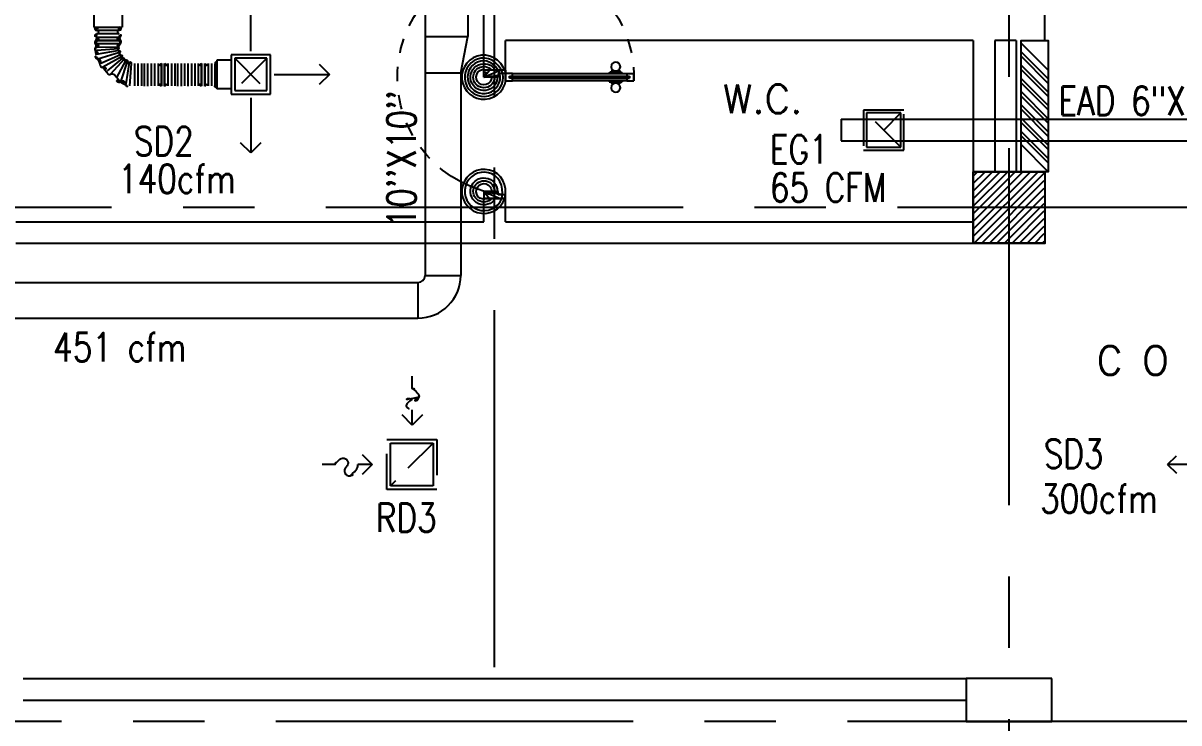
# Model space of a CAD drawing. Extents: x 417866029 to 417866302, y 43498045 to 43498122.
# Drawn here: x 417866070.54 to 417866078.63, y 43498078.98 to 43498083.88 of the extents above; entities that cross this region are included whole.
import ezdxf
from ezdxf.enums import TextEntityAlignment as Align

# ---------------------------------------------------------------- set-up
doc = ezdxf.new("R2010")
doc.units = 0
doc.header["$MEASUREMENT"] = 0
doc.linetypes.add('CENTERX2', pattern=[4, 2.5, -0.5, 0.5, -0.5])
doc.linetypes.add('HIDDEN', pattern=[0.375, 0.25, -0.125])
doc.layers.get('0').update_dxf_attribs({"linetype": 'CONTINUOUS'})
for name, color, linetype in [('AXES', 11, 'CENTERX2'), ('COL', 7, 'CONTINUOUS'), ('DOOR', 9, 'CONTINUOUS'), ('DUCT', 6, 'CONTINUOUS'), ('EXDUCT', 10, 'CONTINUOUS'), ('FHC', 9, 'CONTINUOUS'), ('HAT', 11, 'CONTINUOUS'), ('M-AC-FLEX', 7, 'CONTINUOUS'), ('M-EGU.', 2, 'CONTINUOUS'), ('M-TEXT', 2, 'CONTINUOUS'), ('RM-NAME', 9, 'CONTINUOUS'), ('WALL', 9, 'CONTINUOUS')]:
    doc.layers.add(name, color=color, linetype=linetype)
doc.styles.add('ROMANS', font='ROMANS.shx', dxfattribs={"width": 0.6})

# ---------------------------------------------------------------- blocks, each defined once
blk = doc.blocks.new('DOOR90')
at = {"layer": 'DOOR', "color": 7, "linetype": 'ByBlock'}
for p, q in [((-150, 0), (0, 0)), ((-150, 0), (-150, -25)), ((0, -50), (-113.7, 0)), ((0, -50), (-40.1, 0)), ((0, -50), (0, 0)), ((-1000, -25), (-1050, -25)), ((-1050, -75), (-1050, -25)), ((-1050, -25), (-1050, -75)), ((-1000, -75), (-1050, -75)), ((-1000, -42), (-1020, -42)), ((-1020, -42), (-1020, -58)), ((-1000, -58), (-1020, -58)), ((-1000, -25), (-1000, -42)), ((-1000, -58), (-1000, -75)), ((-877.6, -17.8), (-967.6, -17.8)), ((-967.6, -25), (-967.6, -17.8)), ((-967.6, -75), (-967.6, -82.2)), ((-955, -8.8), (-890.2, -8.8)), ((-955, -17.8), (-955, -8.8)), ((-955, -17.8), (-890.2, -17.8)), ((-890.2, -17.8), (-890.2, -8.8)), ((-877.6, -25), (-877.6, -17.8)), ((-877.6, -75), (-877.6, -82.2)), ((-200, -25), (-150, -25)), ((-200, -42), (-200, -25)), ((-180, -42), (-200, -42)), ((-200, -58), (-180, -58)), ((-200, -75), (-200, -58)), ((-150, -75), (-200, -75)), ((-180, -58), (-180, -42)), ((-150, -25), (-100, -25)), ((-150, -75), (-150, -25)), ((-100, -25), (-100, -50)), ((0, -50), (-100, -36.6)), ((-100, -50), (0, -50)), ((-877.6, -82.2), (-967.6, -82.2)), ((-955, -82.2), (-890.2, -82.2)), ((-955, -82.2), (-955, -91.2)), ((-955, -91.2), (-890.2, -91.2)), ((-890.2, -82.2), (-890.2, -91.2)), ((-150, -875), (-100, -875)), ((-150, -900), (-150, -875)), ((0, -850), (-113.7, -900)), ((-100, -875), (-100, -850)), ((0, -850), (-100, -863.4)), ((-100, -850), (0, -850)), ((0, -850), (-40.1, -900)), ((0, -850), (0, -900)), ((-150, -900), (0, -900)), ((0, -900), (-150, -900))]:
    blk.add_line(p, q, dxfattribs=at)
at = {"layer": 'DOOR', "linetype": 'ByBlock'}
for p, q in [((-200, -25), (-1000, -25)), ((-200, -42), (-1000, -42)), ((-200, -58), (-1000, -58)), ((-1000, -75), (-200, -75))]:
    blk.add_line(p, q, dxfattribs=at)
at = {"layer": 'DOOR', "color": 7, "linetype": 'ByBlock'}
for centre in [(-922.6, 23.5), (-922.6, -123.5)]:
    blk.add_circle(centre, 32.4, dxfattribs=at)
for centre, radius, start, end in [((0, -50), 154.4, 161.10529, 166.28577), ((0, -50), 94.4, 148.01819, 180), ((0, -50), 134.4, 158.15985, 169.28002), ((0, -50), 114.4, 154.08384, 167.37743), ((0, -50), 74.4, 137.77643, 180), ((0, -50), 54.4, 113.20738, 180), ((0, -50), 34.4, 90, 180), ((0, -50), 14.4, 90, 180), ((0, -850), 154.4, 193.71423, 198.89471), ((0, -850), 134.4, 190.71998, 201.84015), ((0, -850), 94.4, 180, 211.98181), ((0, -850), 74.4, 180, 222.22357), ((0, -850), 54.4, 180, 246.79262), ((0, -850), 34.4, 180, 270), ((0, -850), 14.4, 180, 270)]:
    blk.add_arc(centre, radius, start, end, dxfattribs=at)
at = {"layer": 'DOOR', "linetype": 'HIDDEN', "ltscale": 0.5}
blk.add_arc((-222.2, -50), 828.2, 178.27012, 275.00304, dxfattribs=at)
blk = doc.blocks.new('RM1')
at = {"layer": 'RM-NAME', "style": 'ROMANS'}
for tag, p in [('ROOMNAME1', (0, 323.8)), ('ROOMNAME2', (0, 0))]:
    blk.add_attdef(tag, text='', height=200, dxfattribs=at).set_placement(p, align=Align.MIDDLE)
blk = doc.blocks.new('*X67')
at = {"color": 0}
for p, q in [((235128.6, 149533.3), (235585, 149989.7)), ((235128.6, 149586.3), (235532, 149989.7)), ((235128.6, 149639.3), (235478.9, 149989.7)), ((235128.6, 149692.4), (235425.9, 149989.7)), ((235128.6, 149745.4), (235372.9, 149989.7)), ((235128.6, 149798.4), (235319.8, 149989.7)), ((235128.6, 149851.5), (235266.8, 149989.7)), ((235128.6, 149904.5), (235213.8, 149989.7)), ((235128.6, 149957.5), (235160.7, 149989.7)), ((235138, 149489.7), (235628.6, 149980.2)), ((235191.1, 149489.7), (235628.6, 149927.2)), ((235244.1, 149489.7), (235628.6, 149874.2)), ((235297.1, 149489.7), (235628.6, 149821.1)), ((235350.2, 149489.7), (235628.6, 149768.1)), ((235403.2, 149489.7), (235628.6, 149715.1)), ((235456.2, 149489.7), (235628.6, 149662)), ((235509.3, 149489.7), (235628.6, 149609)), ((235562.3, 149489.7), (235628.6, 149556)), ((235615.3, 149489.7), (235628.6, 149502.9))]:
    blk.add_line(p, q, dxfattribs=at)
blk = doc.blocks.new('COL50')
at = {"layer": 'COL'}
blk.add_lwpolyline([(-250, 250), (-250, -250), (250, -250), (250, 250)], close=True, dxfattribs=at)
blk = doc.blocks.new('C5')
at = {"layer": 'HAT', "linetype": 'ByBlock'}
h = blk.add_hatch(dxfattribs=at)
h.set_pattern_fill('ANSI31', color=256, scale=300, style=0)
h.set_pattern_definition([(45, (-223356.182, -51411.005), (-26.516504, 26.516504), [])])
h.paths.add_polyline_path([(300, 300), (0, 300), (0, 0), (300, 0)])
h.paths.add_polyline_path([(600, 300), (300, 300), (300, 0), (600, 0)])
at = {"layer": 'COL'}
blk.add_lwpolyline([(600, 300), (0, 300), (0, 0), (600, 0)], close=True, dxfattribs=at)

msp = doc.modelspace()

# ---------------------------------------------------------------- hatches: boundary and pattern name
at = {"layer": 'FHC', "linetype": 'ByBlock', "ltscale": 0.3}
h = msp.add_hatch(dxfattribs=at)
h.set_pattern_fill('ANSI32', color=11, scale=0.175, angle=90, style=0)
h.set_pattern_definition([(135, (417866108.76957, 43497850.64453), (-0.046403883, -0.046403883), []), (135, (417866108.76957, 43497850.675464), (-0.046403883, -0.046403883), [])])
h.paths.add_polyline_path([(417866077.7186, 43498083.7607), (417866077.5286, 43498083.7607), (417866077.5286, 43498082.8407), (417866077.7186, 43498082.8407)])
h.paths.add_polyline_path([(417866078.1397, 43498082.6281), (417866077.7189, 43498082.6281), (417866077.7189, 43498082.8906), (417866078.1397, 43498082.8906)], flags=9)

# ---------------------------------------------------------------- linework, layer by layer
at = {"layer": 'AXES'}
for p, q in [((417866077.4435, 43498044.5064), (417866077.4435, 43498121.7771)), ((417866073.8435, 43498051.3707), (417866073.8435, 43498110.1907)), ((417866103.1626, 43498082.5907), (417866053.1535, 43498082.5907)), ((417866102.8126, 43498078.9907), (417866042.6035, 43498078.9907))]:
    msp.add_line(p, q, dxfattribs=at)
at = {"layer": 'DUCT', "linetype": 'ByBlock'}
for p, q in [((417866073.3566, 43498086.3691), (417866073.3566, 43498082.1153)), ((417866073.6566, 43498086.3691), (417866073.6566, 43498083.7878)), ((417866073.3566, 43498083.7878), (417866073.6566, 43498083.7878)), ((417866073.6066, 43498083.5337), (417866073.6566, 43498083.7878)), ((417866073.3566, 43498083.5337), (417866073.6066, 43498083.5337)), ((417866073.6066, 43498083.5337), (417866073.6066, 43498082.1153)), ((417866063.9667, 43498082.0653), (417866073.3066, 43498082.0653)), ((417866063.9667, 43498081.8153), (417866073.3066, 43498081.8153))]:
    msp.add_line(p, q, dxfattribs=at)
at = {"layer": 'DUCT', "linetype": 'Continuous'}
for p, q in [((417866071.0374, 43498084.7302), (417866071.0374, 43498083.8534)), ((417866071.2374, 43498084.7302), (417866071.2374, 43498083.8534)), ((417866071.0374, 43498083.8534), (417866071.2374, 43498083.8534)), ((417866073.3566, 43498082.1153), (417866073.6066, 43498082.1153)), ((417866073.3066, 43498082.0653), (417866073.3066, 43498081.8153))]:
    msp.add_line(p, q, dxfattribs=at)
at = {"layer": 'DUCT', "linetype": 'ByBlock'}
for radius in [0.05, 0.3]:
    msp.add_arc((417866073.3066, 43498082.1153), radius, 270, 0, dxfattribs=at)
at = {"layer": 'EXDUCT', "linetype": 'ByBlock'}
for p, q in [((417866076.2691, 43498083.2082), (417866080.3178, 43498083.2082)), ((417866076.2691, 43498083.0582), (417866080.42, 43498083.0582))]:
    msp.add_line(p, q, dxfattribs=at)
at = {"layer": 'EXDUCT', "linetype": 'ByBlock', "ltscale": 0.3}
msp.add_line((417866076.2691, 43498083.2082), (417866076.2691, 43498083.0582), dxfattribs=at)
at = {"layer": 'FHC', "linetype": 'ByBlock', "ltscale": 0.3}
msp.add_lwpolyline([(417866077.5286, 43498082.8407), (417866077.5286, 43498083.7607), (417866077.7186, 43498083.7607), (417866077.7186, 43498082.8407)], close=True, dxfattribs=at)
at = {"layer": 'M-AC-FLEX', "color": 11}
for p, q in [((417866071.2159, 43498083.8299), (417866071.0589, 43498083.8299)), ((417866071.0587, 43498083.7834), (417866071.2157, 43498083.7834)), ((417866071.2157, 43498083.76), (417866071.0587, 43498083.76)), ((417866071.0587, 43498083.76), (417866071.2157, 43498083.76)), ((417866071.2157, 43498083.7365), (417866071.0587, 43498083.7365)), ((417866071.2159, 43498083.8065), (417866071.0589, 43498083.8065)), ((417866071.2161, 43498083.6897), (417866071.0548, 43498083.6626)), ((417866071.0587, 43498083.713), (417866071.209, 43498083.7151)), ((417866071.2111, 43498083.702), (417866071.0587, 43498083.6896)), ((417866071.2191, 43498083.675), (417866071.0661, 43498083.6292)), ((417866071.2245, 43498083.6605), (417866071.0866, 43498083.5997)), ((417866071.2316, 43498083.6452), (417866071.102, 43498083.5731)), ((417866071.24, 43498083.6354), (417866071.132, 43498083.5474)), ((417866071.2512, 43498083.6297), (417866071.1562, 43498083.5238)), ((417866071.2629, 43498083.6215), (417866071.1936, 43498083.4952)), ((417866071.2722, 43498083.6135), (417866071.2239, 43498083.4709)), ((417866071.2851, 43498083.6064), (417866071.263, 43498083.4564)), ((417866071.3006, 43498083.5986), (417866071.2886, 43498083.4424)), ((417866071.3241, 43498083.5986), (417866071.3241, 43498083.4416)), ((417866071.3475, 43498083.5986), (417866071.3475, 43498083.4416)), ((417866071.371, 43498083.5986), (417866071.371, 43498083.4416)), ((417866071.3941, 43498083.4414), (417866071.3941, 43498083.5984)), ((417866071.4175, 43498083.4414), (417866071.4175, 43498083.5984)), ((417866071.4405, 43498083.5986), (417866071.4405, 43498083.4416)), ((417866071.464, 43498083.5986), (417866071.464, 43498083.4416)), ((417866071.464, 43498083.5986), (417866071.464, 43498083.4416)), ((417866071.4875, 43498083.5986), (417866071.4875, 43498083.4416)), ((417866071.4875, 43498083.5986), (417866071.4875, 43498083.4416)), ((417866071.5109, 43498083.5986), (417866071.5109, 43498083.4416)), ((417866071.5109, 43498083.4414), (417866071.5109, 43498083.5984)), ((417866071.534, 43498083.5986), (417866071.534, 43498083.4416)), ((417866071.534, 43498083.4414), (417866071.534, 43498083.5984)), ((417866071.5574, 43498083.5986), (417866071.5574, 43498083.4416)), ((417866071.5574, 43498083.5986), (417866071.5574, 43498083.4416)), ((417866071.5809, 43498083.5986), (417866071.5809, 43498083.4416)), ((417866071.5809, 43498083.5986), (417866071.5809, 43498083.4416)), ((417866071.6044, 43498083.5986), (417866071.6044, 43498083.4416)), ((417866071.6274, 43498083.4414), (417866071.6274, 43498083.5984)), ((417866071.6508, 43498083.4414), (417866071.6508, 43498083.5984)), ((417866071.6739, 43498083.5986), (417866071.6739, 43498083.4416)), ((417866071.6977, 43498083.4414), (417866071.6977, 43498083.5984)), ((417866071.7208, 43498083.5986), (417866071.7208, 43498083.4416)), ((417866071.7443, 43498083.5986), (417866071.7443, 43498083.4416)), ((417866071.7443, 43498083.5986), (417866071.7443, 43498083.4416)), ((417866071.7677, 43498083.5986), (417866071.7677, 43498083.4416)), ((417866071.7677, 43498083.5986), (417866071.7677, 43498083.4416)), ((417866071.7912, 43498083.5986), (417866071.7912, 43498083.4416)), ((417866071.7912, 43498083.4414), (417866071.7912, 43498083.5984)), ((417866071.8142, 43498083.5986), (417866071.8142, 43498083.4416)), ((417866071.8142, 43498083.4414), (417866071.8142, 43498083.5984)), ((417866071.8377, 43498083.5986), (417866071.8377, 43498083.4416)), ((417866071.8377, 43498083.5986), (417866071.8377, 43498083.4416)), ((417866071.8612, 43498083.5986), (417866071.8612, 43498083.4416)), ((417866071.8612, 43498083.5986), (417866071.8612, 43498083.4416)), ((417866071.8846, 43498083.5986), (417866071.8846, 43498083.4416))]:
    msp.add_line(p, q, dxfattribs=at)
at = {"layer": 'M-AC-FLEX'}
for points in [[(417866071.0589, 43498083.8534, -0.00089), (417866071.0589, 43498083.8534, 1), (417866071.0589, 43498083.8299, -1), (417866071.0589, 43498083.8065, 1.018005), (417866071.0589, 43498083.7834)], [(417866071.0589, 43498083.8299, 0.00089), (417866071.0589, 43498083.8299, -1), (417866071.0589, 43498083.8534, 0.00089), (417866071.0589, 43498083.8534, 0.00089)], [(417866071.2158, 43498083.8534, 0.00089), (417866071.2159, 43498083.8534, -1), (417866071.2159, 43498083.8299, 1), (417866071.2159, 43498083.8065, -0.008922), (417866071.2163, 43498083.8065)], [(417866071.2158, 43498083.8299, -0.00089), (417866071.2159, 43498083.8299, 1), (417866071.2159, 43498083.8534, -0.00089), (417866071.2158, 43498083.8534, -0.00089)], [(417866071.0587, 43498083.7834, -1), (417866071.0587, 43498083.76, 1), (417866071.0587, 43498083.7365)], [(417866071.0587, 43498083.713, 1), (417866071.0587, 43498083.7365, -1), (417866071.0587, 43498083.76)], [(417866071.0587, 43498083.76, 1), (417866071.0587, 43498083.7365)], [(417866071.0587, 43498083.7365, -1), (417866071.0587, 43498083.76)], [(417866071.0587, 43498083.7365, -1), (417866071.0587, 43498083.713, 1), (417866071.0587, 43498083.6896)], [(417866071.0587, 43498083.76, 1), (417866071.0587, 43498083.7834)], [(417866071.0587, 43498083.7365, -0.606794), (417866071.0683, 43498083.718, -0.606794)], [(417866071.2157, 43498083.7834, 1), (417866071.2157, 43498083.76, -1), (417866071.2157, 43498083.7365)], [(417866071.209, 43498083.7151, -0.736653), (417866071.2157, 43498083.7365, 1), (417866071.2157, 43498083.76)], [(417866071.2157, 43498083.7365, 0.606794), (417866071.2061, 43498083.718, 0.606794)], [(417866071.2157, 43498083.7834, 0.999838), (417866071.2161, 43498083.8065)], [(417866071.2157, 43498083.76, -1), (417866071.2157, 43498083.7365)], [(417866071.2161, 43498083.7834, -0.004461), (417866071.2159, 43498083.7834)], [(417866071.0551, 43498083.6627, 0.575939), (417866071.0587, 43498083.6896, -1), (417866071.0587, 43498083.713)], [(417866071.0661, 43498083.6292, -0.665042), (417866071.0548, 43498083.6626)], [(417866071.2207, 43498083.676, 0.78893), (417866071.2153, 43498083.6896, -1.030272), (417866071.2111, 43498083.702)], [(417866071.2111, 43498083.702, 0.635837), (417866071.209, 43498083.7151, 0.724161)], [(417866071.2316, 43498083.6452, 0.850272), (417866071.2276, 43498083.661, -1.072461), (417866071.2207, 43498083.676)], [(417866071.0661, 43498083.6292, -0.652763), (417866071.0866, 43498083.5997, 0.764077), (417866071.102, 43498083.5731, -0.428567), (417866071.132, 43498083.5474, 0.696093), (417866071.1562, 43498083.5238)], [(417866071.2519, 43498083.631, 0.698197), (417866071.24, 43498083.6354, -1.180405), (417866071.2316, 43498083.6452)], [(417866071.2722, 43498083.6135, 1.125229), (417866071.2629, 43498083.6215, -1.12511), (417866071.2519, 43498083.631, -0.893954)], [(417866071.3006, 43498083.5983, 0.879519), (417866071.2851, 43498083.6064, -1.034976), (417866071.2722, 43498083.6135)], [(417866071.3241, 43498083.5986, -0.987495), (417866071.3006, 43498083.5983, -0.606794)], [(417866071.3241, 43498083.5986, -1), (417866071.3475, 43498083.5986)], [(417866071.371, 43498083.5986, -1), (417866071.3475, 43498083.5986, 1), (417866071.3241, 43498083.5986)], [(417866071.3475, 43498083.5986, 1), (417866071.371, 43498083.5986)], [(417866071.4175, 43498083.5984, -0.998407), (417866071.3941, 43498083.5984, 1.018005), (417866071.371, 43498083.5984)], [(417866071.394, 43498083.5984, 0.998407), (417866071.4175, 43498083.5984, -1.018005), (417866071.4405, 43498083.5984)], [(417866071.4405, 43498083.5986, 1), (417866071.464, 43498083.5986, -1), (417866071.4875, 43498083.5986)], [(417866071.464, 43498083.5986, -1), (417866071.4405, 43498083.5986)], [(417866071.4875, 43498083.5986, 1), (417866071.464, 43498083.5986)], [(417866071.464, 43498083.5986, -1), (417866071.4875, 43498083.5986)], [(417866071.5109, 43498083.5986, -1), (417866071.4875, 43498083.5986, 1), (417866071.464, 43498083.5986)], [(417866071.4875, 43498083.5986, 1), (417866071.5109, 43498083.5986)], [(417866071.4918, 43498083.5893, 0.631935), (417866071.5109, 43498083.5984, -1.018005), (417866071.534, 43498083.5984)], [(417866071.511, 43498083.5984, -0.632264), (417866071.4918, 43498083.5894, -0.632264)], [(417866071.5531, 43498083.5893, -0.631935), (417866071.534, 43498083.5984, 1.018005), (417866071.5109, 43498083.5984)], [(417866071.5339, 43498083.5984, 0.632264), (417866071.5531, 43498083.5894, 0.632264)], [(417866071.534, 43498083.5986, 1), (417866071.5574, 43498083.5986, -1), (417866071.5809, 43498083.5986)], [(417866071.5574, 43498083.5986, -1), (417866071.534, 43498083.5986)], [(417866071.5574, 43498083.5986, -1), (417866071.5809, 43498083.5986)], [(417866071.6044, 43498083.5986, -1), (417866071.5809, 43498083.5986, 1), (417866071.5574, 43498083.5986)], [(417866071.5809, 43498083.5986, 1), (417866071.5574, 43498083.5986)], [(417866071.5809, 43498083.5986, 1), (417866071.6044, 43498083.5986)], [(417866071.6509, 43498083.5984, -0.998407), (417866071.6274, 43498083.5984, 1.018005), (417866071.6044, 43498083.5984)], [(417866071.6274, 43498083.5984, 0.998407), (417866071.6508, 43498083.5984, -1.018005), (417866071.6739, 43498083.5984)], [(417866071.6978, 43498083.5984, -0.998407), (417866071.6743, 43498083.5984, 1.018005), (417866071.6513, 43498083.5984)], [(417866071.6513, 43498083.5986, 0.000797), (417866071.6513, 43498083.5986)], [(417866071.6739, 43498083.5986, -0.000797), (417866071.6739, 43498083.5986)], [(417866071.6743, 43498083.5984, 0.998407), (417866071.6977, 43498083.5984, -1.018005), (417866071.7208, 43498083.5984)], [(417866071.7208, 43498083.5986, 1), (417866071.7443, 43498083.5986, -1), (417866071.7677, 43498083.5986)], [(417866071.7443, 43498083.5986, -1), (417866071.7208, 43498083.5986)], [(417866071.7677, 43498083.5986, 1), (417866071.7443, 43498083.5986)], [(417866071.7443, 43498083.5986, -1), (417866071.7677, 43498083.5986)], [(417866071.7912, 43498083.5986, -1), (417866071.7677, 43498083.5986, 1), (417866071.7443, 43498083.5986)], [(417866071.7677, 43498083.5986, 1), (417866071.7912, 43498083.5986)], [(417866071.772, 43498083.5893, 0.631935), (417866071.7912, 43498083.5984, -1.018005), (417866071.8142, 43498083.5984)], [(417866071.7912, 43498083.5984, -0.632264), (417866071.772, 43498083.5894, -0.632264)], [(417866071.8334, 43498083.5893, -0.631935), (417866071.8142, 43498083.5984, 1.018005), (417866071.7912, 43498083.5984)], [(417866071.8142, 43498083.5986, 1), (417866071.8377, 43498083.5986, -1), (417866071.8612, 43498083.5986)], [(417866071.8377, 43498083.5986, -1), (417866071.8142, 43498083.5986)], [(417866071.8142, 43498083.5984, 0.632264), (417866071.8334, 43498083.5894, 0.632264)], [(417866071.8377, 43498083.5986, -1), (417866071.8612, 43498083.5986)], [(417866071.8846, 43498083.5986, -1), (417866071.8612, 43498083.5986, 1), (417866071.8377, 43498083.5986)], [(417866071.8612, 43498083.5986, 1), (417866071.8377, 43498083.5986)], [(417866071.8612, 43498083.5986, 1), (417866071.8846, 43498083.5986)], [(417866071.8992, 43498083.6097, 0.501362), (417866071.8846, 43498083.5984)], [(417866071.2239, 43498083.4709, -0.604437), (417866071.1936, 43498083.4952, 0.497993), (417866071.1562, 43498083.5238)], [(417866071.2238, 43498083.4705, -0.562442), (417866071.263, 43498083.4564, 0.803591), (417866071.2886, 43498083.4424)], [(417866071.2886, 43498083.4424, -0.661578), (417866071.3241, 43498083.4416, 1), (417866071.3475, 43498083.4416)], [(417866071.371, 43498083.4416, 1), (417866071.3475, 43498083.4416, -1), (417866071.3241, 43498083.4416)], [(417866071.371, 43498083.4416, 0.999838), (417866071.3941, 43498083.4412)], [(417866071.371, 43498083.4412, -0.004461), (417866071.371, 43498083.4414)], [(417866071.394, 43498083.4414, -0.998407), (417866071.4175, 43498083.4414, 0.008922), (417866071.4175, 43498083.441)], [(417866071.4175, 43498083.4414, 0.998407), (417866071.3941, 43498083.4414, -0.008922), (417866071.3941, 43498083.441)], [(417866071.4405, 43498083.4416, -0.999838), (417866071.4175, 43498083.4412)], [(417866071.4405, 43498083.4416, -1), (417866071.464, 43498083.4416, 1), (417866071.4875, 43498083.4416)], [(417866071.4405, 43498083.4412, 0.004461), (417866071.4405, 43498083.4414)], [(417866071.5109, 43498083.4416, 1), (417866071.4875, 43498083.4416, -1), (417866071.464, 43498083.4416)], [(417866071.511, 43498083.4414, 0.632264), (417866071.4918, 43498083.4505, 0.632264)], [(417866071.4918, 43498083.4505, -0.631935), (417866071.5109, 43498083.4414, 0.008922), (417866071.5109, 43498083.441)], [(417866071.5109, 43498083.4416, 0.999838), (417866071.534, 43498083.4412)], [(417866071.534, 43498083.4416, -0.999838), (417866071.5109, 43498083.4412)], [(417866071.5109, 43498083.4412, -0.004461), (417866071.5109, 43498083.4414)], [(417866071.5339, 43498083.4414, -0.632264), (417866071.5531, 43498083.4505, -0.632264)], [(417866071.534, 43498083.4416, -1), (417866071.5574, 43498083.4416, 1), (417866071.5809, 43498083.4416)], [(417866071.5531, 43498083.4505, 0.631935), (417866071.534, 43498083.4414, -0.008922), (417866071.534, 43498083.441)], [(417866071.534, 43498083.4412, 0.004461), (417866071.534, 43498083.4414)], [(417866071.6044, 43498083.4416, 1), (417866071.5809, 43498083.4416, -1), (417866071.5574, 43498083.4416)], [(417866071.6044, 43498083.4416, 0.999838), (417866071.6274, 43498083.4412)], [(417866071.6044, 43498083.4412, -0.004461), (417866071.6044, 43498083.4414)], [(417866071.6274, 43498083.4414, -0.998407), (417866071.6508, 43498083.4414, 0.008922), (417866071.6508, 43498083.441)], [(417866071.6509, 43498083.4414, 0.998407), (417866071.6274, 43498083.4414, -0.008922), (417866071.6274, 43498083.441)], [(417866071.6739, 43498083.4416, -0.999838), (417866071.6508, 43498083.4412)], [(417866071.6513, 43498083.4416, 0.999838), (417866071.6743, 43498083.4412)], [(417866071.6513, 43498083.4412, -0.004461), (417866071.6513, 43498083.4414)], [(417866071.6739, 43498083.4412, 0.004461), (417866071.6739, 43498083.4414)], [(417866071.6978, 43498083.4414, 0.998407), (417866071.6743, 43498083.4414, -0.008922), (417866071.6743, 43498083.441)], [(417866071.6743, 43498083.4414, -0.998407), (417866071.6977, 43498083.4414, 0.008922), (417866071.6977, 43498083.441)], [(417866071.7208, 43498083.4416, -0.999838), (417866071.6977, 43498083.4412)], [(417866071.7208, 43498083.4416, -1), (417866071.7443, 43498083.4416, 1), (417866071.7677, 43498083.4416)], [(417866071.7208, 43498083.4412, 0.004461), (417866071.7208, 43498083.4414)], [(417866071.7912, 43498083.4416, 1), (417866071.7677, 43498083.4416, -1), (417866071.7443, 43498083.4416)], [(417866071.7912, 43498083.4414, 0.632264), (417866071.772, 43498083.4505, 0.632264)], [(417866071.772, 43498083.4505, -0.631935), (417866071.7912, 43498083.4414, 0.008922), (417866071.7912, 43498083.441)], [(417866071.8142, 43498083.4416, -0.999838), (417866071.7912, 43498083.4412)], [(417866071.7912, 43498083.4416, 0.999838), (417866071.8142, 43498083.4412)], [(417866071.7912, 43498083.4412, -0.004461), (417866071.7912, 43498083.4414)], [(417866071.8142, 43498083.4416, -1), (417866071.8377, 43498083.4416, 1), (417866071.8612, 43498083.4416)], [(417866071.8142, 43498083.4414, -0.632264), (417866071.8334, 43498083.4505, -0.632264)], [(417866071.8334, 43498083.4505, 0.631935), (417866071.8142, 43498083.4414, -0.008922), (417866071.8142, 43498083.441)], [(417866071.8142, 43498083.4412, 0.004461), (417866071.8142, 43498083.4414)], [(417866071.8846, 43498083.4416, 1), (417866071.8612, 43498083.4416, -1), (417866071.8377, 43498083.4416)], [(417866071.8846, 43498083.4416, 0.501294), (417866071.8992, 43498083.4303, 0.501294)], [(417866071.8846, 43498083.4412, -0.004461), (417866071.8846, 43498083.4414)]]:
    msp.add_lwpolyline(points, format="xyb", dxfattribs=at)
at = {"layer": 'M-EGU.'}
for p, q in [((417866072.1367, 43498083.6866), (417866072.1367, 43498084.0728)), ((417866072.2742, 43498083.6603), (417866071.9992, 43498083.6603)), ((417866071.9992, 43498083.6603), (417866071.9992, 43498083.3853)), ((417866072.2742, 43498083.3853), (417866072.2742, 43498083.6603)), ((417866071.9992, 43498083.6228), (417866071.8992, 43498083.6228)), ((417866071.8992, 43498083.6228), (417866071.8992, 43498083.4228)), ((417866072.616, 43498083.5935), (417866072.6867, 43498083.5228)), ((417866072.3005, 43498083.5228), (417866072.6867, 43498083.5228)), ((417866072.6867, 43498083.5228), (417866072.616, 43498083.452)), ((417866071.9992, 43498083.4228), (417866071.8992, 43498083.4228)), ((417866071.9992, 43498083.3853), (417866072.2742, 43498083.3853)), ((417866072.1367, 43498083.3589), (417866072.1367, 43498082.9728)), ((417866076.4463, 43498083.2532), (417866076.4463, 43498083.0132)), ((417866076.6863, 43498083.2532), (417866076.4463, 43498083.2532)), ((417866076.6863, 43498083.0132), (417866076.6863, 43498083.2532)), ((417866072.1367, 43498082.9728), (417866072.066, 43498083.0435)), ((417866072.2074, 43498083.0435), (417866072.1367, 43498082.9728)), ((417866076.4463, 43498083.0132), (417866076.6863, 43498083.0132)), ((417866073.267, 43498081.3238), (417866073.267, 43498081.4098)), ((417866073.267, 43498081.0666), (417866073.267, 43498081.1735)), ((417866073.267, 43498081.0666), (417866073.1963, 43498081.1373)), ((417866073.3378, 43498081.1373), (417866073.267, 43498081.0666)), ((417866073.1139, 43498080.6407), (417866073.1139, 43498080.9407)), ((417866073.1139, 43498080.9407), (417866073.4139, 43498080.9407)), ((417866073.4139, 43498080.9407), (417866073.4139, 43498080.6407)), ((417866072.9158, 43498080.8611), (417866072.9865, 43498080.7904)), ((417866078.5539, 43498080.7907), (417866078.615, 43498080.8518)), ((417866072.7262, 43498080.7904), (417866072.6375, 43498080.7904)), ((417866072.9865, 43498080.7904), (417866072.8854, 43498080.7904)), ((417866072.9865, 43498080.7904), (417866072.9158, 43498080.7197)), ((417866078.9927, 43498080.7907), (417866078.5539, 43498080.7907)), ((417866078.5539, 43498080.7907), (417866078.615, 43498080.7296)), ((417866073.4139, 43498080.6407), (417866073.1139, 43498080.6407))]:
    msp.add_line(p, q, dxfattribs=at)
at = {"layer": 'M-EGU.', "linetype": 'HIDDEN'}
for p, q in [((417866072.0242, 43498083.6353), (417866072.0242, 43498083.4103)), ((417866072.2492, 43498083.6353), (417866072.0242, 43498083.4103)), ((417866072.0242, 43498083.6353), (417866072.2492, 43498083.4103)), ((417866072.2492, 43498083.6353), (417866072.0242, 43498083.6353)), ((417866072.2492, 43498083.4103), (417866072.2492, 43498083.6353)), ((417866072.0242, 43498083.4103), (417866072.2492, 43498083.4103)), ((417866076.4263, 43498083.2732), (417866076.4263, 43498082.9932)), ((417866076.7063, 43498083.2732), (417866076.4263, 43498083.2732)), ((417866076.6863, 43498083.0132), (417866076.4463, 43498083.2532)), ((417866076.5663, 43498083.1332), (417866076.6863, 43498083.2532)), ((417866076.7063, 43498082.9932), (417866076.7063, 43498083.2732)), ((417866076.4263, 43498082.9932), (417866076.7063, 43498082.9932)), ((417866073.0889, 43498080.6157), (417866073.0889, 43498080.9657)), ((417866073.0889, 43498080.9657), (417866073.4389, 43498080.9657)), ((417866073.4139, 43498080.9407), (417866073.1139, 43498080.6407)), ((417866073.4389, 43498080.9657), (417866073.4389, 43498080.6157)), ((417866073.4389, 43498080.6157), (417866073.0889, 43498080.6157))]:
    msp.add_line(p, q, dxfattribs=at)
at = {"layer": 'M-EGU.'}
for points in [[(417866073.267, 43498081.3238, -0.187862), (417866073.3039, 43498081.301, -0.202645), (417866073.3138, 43498081.2619, -0.616915), (417866073.2637, 43498081.2457, 0.668708), (417866073.2165, 43498081.2265, 0.194285), (417866073.2307, 43498081.1906, 0.186051), (417866073.267, 43498081.1735)], [(417866072.7262, 43498080.7904, -0.1324), (417866072.7485, 43498080.8226, -0.15664), (417866072.7793, 43498080.8352, -0.736612), (417866072.8045, 43498080.7723, 0.774232), (417866072.8323, 43498080.7115, 0.203349), (417866072.8745, 43498080.7389, 0.193808), (417866072.8854, 43498080.7904)]]:
    msp.add_lwpolyline(points, format="xyb", dxfattribs=at)
at = {"layer": 'WALL'}
for p, q in [((417866073.7685, 43498083.5533), (417866073.7685, 43498086.0507)), ((417866077.6936, 43498083.7606), (417866077.6936, 43498084.9157)), ((417866073.9185, 43498083.5533), (417866073.9185, 43498083.7608)), ((417866077.1935, 43498083.7608), (417866077.1935, 43498082.8407)), ((417866077.3436, 43498083.7606), (417866077.3436, 43498082.8407)), ((417866077.4936, 43498083.7606), (417866077.3436, 43498083.7606)), ((417866077.4936, 43498083.7606), (417866077.4936, 43498082.8407)), ((417866077.5286, 43498082.8407), (417866077.5286, 43498083.7606)), ((417866077.5286, 43498083.7606), (417866077.6936, 43498083.7606)), ((417866073.7685, 43498082.4907), (417866073.7685, 43498082.6533)), ((417866073.9185, 43498082.4907), (417866073.9185, 43498082.6533)), ((417866070.4935, 43498082.4907), (417866073.7685, 43498082.4907)), ((417866073.9185, 43498082.4907), (417866077.1935, 43498082.4907)), ((417866070.4935, 43498082.3407), (417866077.3436, 43498082.3407)), ((417866070.5435, 43498079.2907), (417866077.1435, 43498079.2907)), ((417866070.5435, 43498079.1407), (417866077.1435, 43498079.1407))]:
    msp.add_line(p, q, dxfattribs=at)
at = {"layer": 'WALL', "linetype": 'ByBlock'}
for p, q in [((417866077.1935, 43498083.7608), (417866073.9185, 43498083.7608)), ((417866073.9185, 43498083.5533), (417866073.7685, 43498083.5533)), ((417866073.9185, 43498082.6533), (417866073.7685, 43498082.6533))]:
    msp.add_line(p, q, dxfattribs=at)
at = {"layer": 'WALL', "linetype": 'ByBlock', "ltscale": 0.3}
msp.add_lwpolyline([(417866077.6959, 43498082.8407), (417866077.1936, 43498082.8407), (417866077.1936, 43498082.3407), (417866077.6959, 43498082.3407)], close=True, dxfattribs=at)
at = {"layer": 'WALL'}
msp.add_arc((417866076.1655, 43498079.1377), 0.003, 0, 90, dxfattribs=at)

# ---------------------------------------------------------------- block references
at = {"layer": 'COL', "xscale": -0.0009999871253967285, "yscale": 0.001000002026557922, "zscale": 0.001}
msp.add_blockref('COL50', (417866077.4436, 43498082.5907), dxfattribs=at)
at = {"layer": 'COL', "linetype": 'ByBlock', "xscale": 0.0009999871253967285, "yscale": 0.001000002026557922, "zscale": 0.001}
msp.add_blockref('C5', (417866077.1435, 43498078.9907), dxfattribs=at)
at = {"layer": 'DOOR', "color": 0, "linetype": 'ByBlock', "xscale": -0.0009999871253967285, "yscale": 0.001000002026557922, "zscale": 0.001}
msp.add_blockref('DOOR90', (417866073.7685, 43498083.5533), dxfattribs=at)
at = {"layer": 'HAT', "xscale": 0.0009999871253967285, "yscale": 0.001000002026557922, "zscale": 0.001}
msp.add_blockref('*X67', (417865842.0649, 43497932.851), dxfattribs=at)
at = {"layer": 'RM-NAME'}
ref = msp.add_blockref('RM1', (417866075.7201, 43498083.351), dxfattribs=dict(at, xscale=0.0009999871253967285, yscale=0.001000002026557922, zscale=0.001))
ref.add_attrib('ROOMNAME2', 'W.C.', dxfattribs={"height": 0.2, "style": 'ROMANS'}).set_placement((417866075.7201, 43498083.351), align=Align.MIDDLE)
ref = msp.add_blockref('RM1', (417866079.2103, 43498081.5189), dxfattribs=dict(at, xscale=0.0009999871253967285, yscale=0.001000002026557922, zscale=0.001))
ref.add_attrib('ROOMNAME2', 'C O R R I D O R', dxfattribs={"height": 0.2, "style": 'ROMANS'}).set_placement((417866079.2103, 43498081.5189), align=Align.MIDDLE)

# ---------------------------------------------------------------- texts
at = {"layer": 'M-TEXT', "style": 'ROMANS', "width": 0.8}
for s, p in [('EAD 6"X4"', (417866077.7903, 43498083.2379)), ('SD2', (417866071.3194, 43498082.9554)), ('EG1 ', (417866075.7699, 43498082.8976)), ('140cfm', (417866071.2086, 43498082.6916)), ('65 CFM', (417866075.7699, 43498082.6303))]:
    msp.add_text(s, height=0.2, dxfattribs=at).set_placement(p)
msp.add_text("10''X10''", height=0.2, rotation=90, dxfattribs=at).set_placement((417866073.2915, 43498082.4508))
at = {"layer": 'M-TEXT', "linetype": 'ByBlock', "style": 'ROMANS', "width": 0.8}
for s, p in [('451 cfm', (417866070.7541, 43498081.5126)), ('SD3', (417866077.6869, 43498080.766)), ('300cfm', (417866077.6612, 43498080.4516)), ('RD3', (417866073.0123, 43498080.3179))]:
    msp.add_text(s, height=0.2, dxfattribs=at).set_placement(p)

doc.saveas('drawing.dxf')
